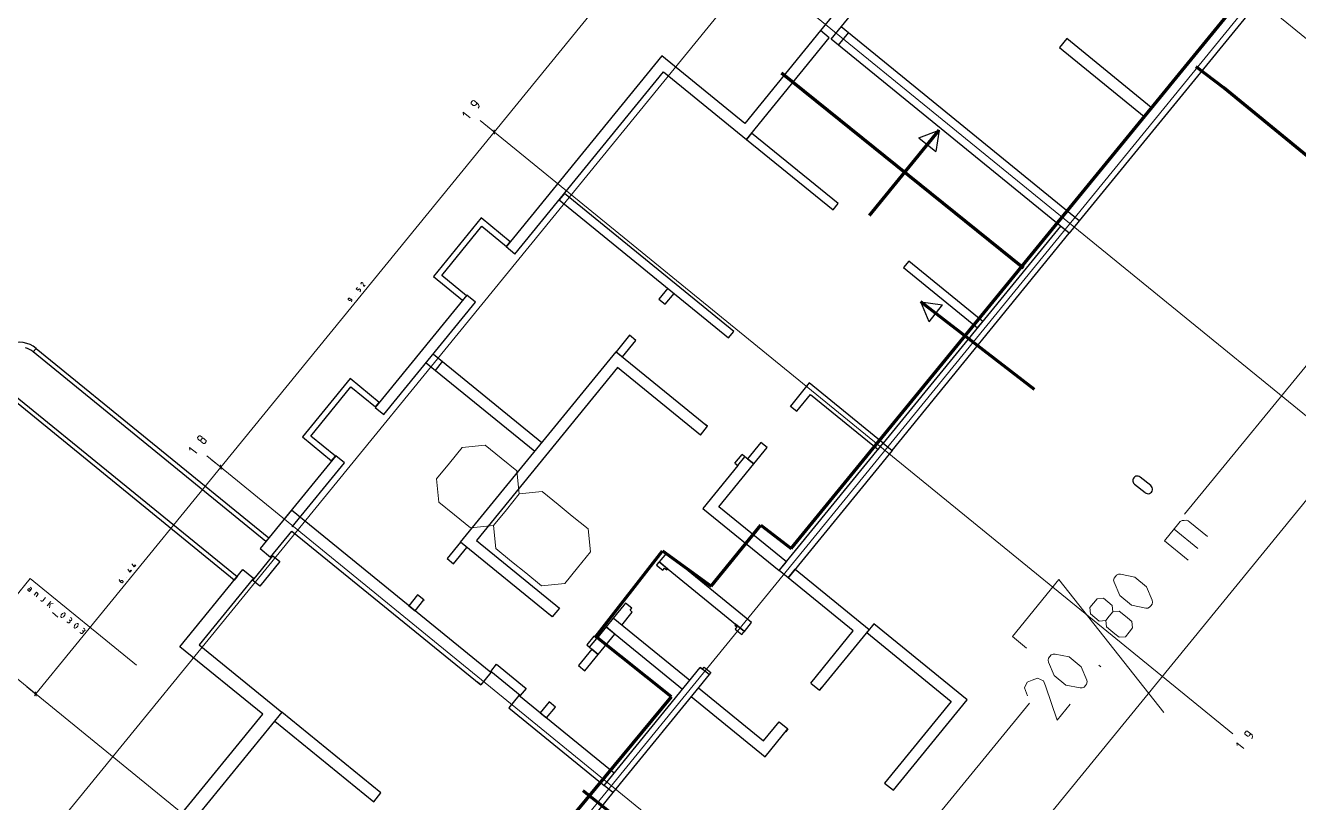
# Model space of a CAD drawing. Header units: metres. Extents: x 2680825 to 2680948, y 1252357 to 1252484.
# Drawn here: x 2680843.9 to 2680871.9, y 1252408.74 to 1252425.84 of the extents above; entities that cross this region are included whole.
import ezdxf

# ---------------------------------------------------------------- set-up
doc = ezdxf.new("R2010")
doc.units = ezdxf.units.M
doc.layers.add('0_BemassungAdo', color=5, linetype='Continuous', lineweight=0)
doc.layers.add('Bemaßung', color=7, linetype='Continuous', lineweight=13)
doc.layers.add('etappierung', color=7, linetype='Continuous')
doc.layers.add('geometrie', color=7, linetype='Continuous')
doc.layers.get('0_BemassungAdo').off()

# ---------------------------------------------------------------- blocks, each defined once
blk = doc.blocks.new('asdölkfasdiouhqreq')
at = {"layer": 'Bemaßung'}
for p, q in [((28.758, 70.163), (28.767, 70.173)), ((28.758, 70.152), (28.758, 70.163)), ((28.758, 70.118), (28.758, 70.152)), ((28.819, 70.118), (28.758, 70.118)), ((28.758, 69.987), (28.84, 69.987)), ((28.767, 70.173), (28.778, 70.173)), ((28.778, 70.173), (28.79, 70.173)), ((28.79, 70.173), (28.799, 70.163)), ((28.799, 70.163), (28.799, 70.152)), ((28.799, 70.152), (28.799, 70.118)), ((28.825, 70.118), (28.819, 70.118)), ((28.83, 70.12), (28.825, 70.118)), ((28.834, 70.124), (28.83, 70.12)), ((28.838, 70.127), (28.834, 70.124)), ((28.84, 70.133), (28.838, 70.127)), ((28.84, 70.166), (28.84, 70.138)), ((28.84, 70.138), (28.84, 70.133)), ((28.84, 69.987), (28.84, 69.952)), ((28.819, 69.932), (28.758, 69.932)), ((28.758, 69.801), (28.758, 69.787)), ((28.758, 69.787), (28.758, 69.78)), ((28.758, 69.78), (28.76, 69.773)), ((28.76, 69.773), (28.766, 69.768)), ((28.766, 69.768), (28.771, 69.762)), ((28.771, 69.762), (28.778, 69.76)), ((28.778, 69.76), (28.785, 69.76)), ((28.785, 69.76), (28.881, 69.76)), ((28.825, 69.932), (28.819, 69.932)), ((28.83, 69.934), (28.825, 69.932)), ((28.834, 69.938), (28.83, 69.934)), ((28.838, 69.942), (28.834, 69.938)), ((28.84, 69.947), (28.838, 69.942)), ((28.84, 69.952), (28.84, 69.947)), ((28.716, 69.429), (28.716, 69.278)), ((28.758, 69.615), (28.881, 69.615)), ((28.758, 69.546), (28.834, 69.589)), ((28.881, 69.546), (28.806, 69.615)), ((28.76, 69.226), (28.758, 69.221)), ((28.758, 69.221), (28.758, 69.216)), ((28.758, 69.216), (28.758, 69.21)), ((28.758, 69.21), (28.76, 69.205)), ((28.764, 69.23), (28.76, 69.226)), ((28.76, 69.205), (28.764, 69.202)), ((28.799, 69.248), (28.764, 69.23)), ((28.764, 69.202), (28.799, 69.184)), ((28.84, 69.248), (28.799, 69.248)), ((28.799, 69.184), (28.84, 69.184)), ((28.875, 69.23), (28.84, 69.248)), ((28.84, 69.184), (28.875, 69.202)), ((28.879, 69.226), (28.875, 69.23)), ((28.875, 69.202), (28.879, 69.205)), ((28.881, 69.221), (28.879, 69.226)), ((28.879, 69.205), (28.881, 69.21)), ((28.881, 69.216), (28.881, 69.221)), ((28.881, 69.21), (28.881, 69.216)), ((33.394, 69.346), (33.439, 69.391)), ((33.439, 69.391), (33.439, 69.189)), ((33.716, 69.391), (33.696, 69.371)), ((33.696, 69.371), (33.696, 69.346)), ((33.696, 69.346), (33.696, 69.321)), ((33.696, 69.321), (33.716, 69.301)), ((33.716, 69.301), (33.696, 69.281)), ((33.696, 69.281), (33.696, 69.256)), ((33.696, 69.256), (33.696, 69.234)), ((33.696, 69.234), (33.696, 69.209)), ((33.696, 69.209), (33.716, 69.189)), ((33.741, 69.391), (33.716, 69.391)), ((33.741, 69.301), (33.716, 69.301)), ((33.716, 69.189), (33.741, 69.189)), ((33.766, 69.391), (33.741, 69.391)), ((33.766, 69.301), (33.741, 69.301)), ((33.741, 69.189), (33.766, 69.189)), ((33.786, 69.371), (33.766, 69.391)), ((33.766, 69.301), (33.786, 69.321)), ((33.786, 69.281), (33.766, 69.301)), ((33.766, 69.189), (33.786, 69.209)), ((33.786, 69.346), (33.786, 69.371)), ((33.786, 69.321), (33.786, 69.346)), ((33.786, 69.256), (33.786, 69.281)), ((33.786, 69.234), (33.786, 69.256)), ((33.786, 69.209), (33.786, 69.234)), ((42.91, 69.346), (42.955, 69.391)), ((42.955, 69.391), (42.955, 69.189)), ((43.212, 69.371), (43.232, 69.391)), ((43.212, 69.346), (43.212, 69.371)), ((43.212, 69.323), (43.212, 69.346)), ((43.212, 69.312), (43.212, 69.323)), ((43.217, 69.3), (43.212, 69.312)), ((43.225, 69.292), (43.217, 69.3)), ((43.233, 69.283), (43.225, 69.292)), ((43.232, 69.391), (43.257, 69.391)), ((43.245, 69.279), (43.233, 69.283)), ((43.274, 69.201), (43.234, 69.189)), ((43.257, 69.279), (43.245, 69.279)), ((43.257, 69.391), (43.281, 69.391)), ((43.301, 69.279), (43.257, 69.279)), ((43.301, 69.237), (43.274, 69.201)), ((43.281, 69.391), (43.301, 69.371)), ((43.301, 69.371), (43.301, 69.346)), ((43.301, 69.346), (43.301, 69.279)), ((43.301, 69.279), (43.301, 69.237)), ((28.758, 69.03), (28.758, 69.057)), ((28.758, 69.023), (28.758, 69.03)), ((28.76, 69.016), (28.758, 69.023)), ((28.766, 69.01), (28.76, 69.016)), ((28.799, 68.876), (28.764, 68.858)), ((28.771, 69.005), (28.766, 69.01)), ((28.778, 69.002), (28.771, 69.005)), ((28.785, 69.002), (28.778, 69.002)), ((28.799, 69.002), (28.785, 69.002)), ((28.806, 69.002), (28.799, 69.002)), ((28.84, 68.876), (28.799, 68.876)), ((28.813, 69.005), (28.806, 69.002)), ((28.818, 69.01), (28.813, 69.005)), ((28.823, 69.016), (28.818, 69.01)), ((28.826, 69.023), (28.823, 69.016)), ((28.826, 69.044), (28.826, 69.03)), ((28.826, 69.015), (28.826, 69.03)), ((28.826, 69.03), (28.826, 69.023)), ((28.839, 69.002), (28.826, 69.015)), ((28.854, 69.002), (28.839, 69.002)), ((28.875, 68.858), (28.84, 68.876)), ((28.869, 69.002), (28.854, 69.002)), ((28.881, 69.015), (28.869, 69.002)), ((28.881, 69.057), (28.881, 69.03)), ((28.881, 69.03), (28.881, 69.015)), ((28.76, 68.855), (28.758, 68.849)), ((28.758, 68.849), (28.758, 68.844)), ((28.758, 68.844), (28.758, 68.839)), ((28.758, 68.839), (28.76, 68.833)), ((28.758, 68.658), (28.758, 68.686)), ((28.758, 68.651), (28.758, 68.658)), ((28.76, 68.644), (28.758, 68.651)), ((28.764, 68.858), (28.76, 68.855)), ((28.76, 68.833), (28.764, 68.83)), ((28.766, 68.639), (28.76, 68.644)), ((28.764, 68.83), (28.799, 68.812)), ((28.771, 68.634), (28.766, 68.639)), ((28.778, 68.631), (28.771, 68.634)), ((28.785, 68.631), (28.778, 68.631)), ((28.799, 68.631), (28.785, 68.631)), ((28.799, 68.812), (28.84, 68.812)), ((28.806, 68.631), (28.799, 68.631)), ((28.813, 68.634), (28.806, 68.631)), ((28.818, 68.639), (28.813, 68.634)), ((28.823, 68.644), (28.818, 68.639)), ((28.826, 68.651), (28.823, 68.644)), ((28.826, 68.672), (28.826, 68.658)), ((28.826, 68.643), (28.826, 68.658)), ((28.826, 68.658), (28.826, 68.651)), ((28.839, 68.631), (28.826, 68.643)), ((28.854, 68.631), (28.839, 68.631)), ((28.84, 68.812), (28.875, 68.83)), ((28.869, 68.631), (28.854, 68.631)), ((28.881, 68.643), (28.869, 68.631)), ((28.879, 68.855), (28.875, 68.858)), ((28.875, 68.83), (28.879, 68.833)), ((28.881, 68.849), (28.879, 68.855)), ((28.879, 68.833), (28.881, 68.839)), ((28.881, 68.844), (28.881, 68.849)), ((28.881, 68.839), (28.881, 68.844)), ((28.881, 68.686), (28.881, 68.658)), ((28.881, 68.658), (28.881, 68.643)), ((30.187, 68.73), (30.2, 68.748)), ((30.187, 68.71), (30.187, 68.73)), ((30.187, 68.71), (30.209, 68.71)), ((30.187, 68.677), (30.187, 68.71)), ((30.187, 68.665), (30.187, 68.677)), ((30.197, 68.656), (30.187, 68.665)), ((30.209, 68.656), (30.197, 68.656)), ((30.2, 68.748), (30.22, 68.754)), ((30.209, 68.71), (30.215, 68.71)), ((30.221, 68.656), (30.209, 68.656)), ((30.215, 68.71), (30.22, 68.708)), ((30.22, 68.708), (30.224, 68.704)), ((30.231, 68.665), (30.221, 68.656)), ((30.224, 68.704), (30.228, 68.7)), ((30.228, 68.7), (30.231, 68.694)), ((30.231, 68.694), (30.231, 68.688)), ((30.231, 68.688), (30.231, 68.677)), ((30.231, 68.677), (30.231, 68.665)), ((30.334, 68.656), (30.334, 68.661)), ((30.503, 68.754), (30.481, 68.677)), ((30.481, 68.677), (30.536, 68.677)), ((30.52, 68.699), (30.52, 68.656)), ((30.65, 68.754), (30.629, 68.677)), ((30.629, 68.677), (30.683, 68.677)), ((30.667, 68.699), (30.667, 68.656)), ((38.163, 68.744), (38.173, 68.754)), ((38.163, 68.732), (38.163, 68.744)), ((38.163, 68.721), (38.163, 68.732)), ((38.163, 68.715), (38.163, 68.721)), ((38.165, 68.71), (38.163, 68.715)), ((38.169, 68.705), (38.165, 68.71)), ((38.173, 68.701), (38.169, 68.705)), ((38.173, 68.754), (38.185, 68.754)), ((38.179, 68.699), (38.173, 68.701)), ((38.193, 68.661), (38.174, 68.656)), ((38.185, 68.699), (38.179, 68.699)), ((38.185, 68.754), (38.197, 68.754)), ((38.207, 68.699), (38.185, 68.699)), ((38.207, 68.679), (38.193, 68.661)), ((38.197, 68.754), (38.207, 68.744)), ((38.207, 68.744), (38.207, 68.732)), ((38.207, 68.732), (38.207, 68.699)), ((38.207, 68.699), (38.207, 68.679)), ((38.31, 68.656), (38.31, 68.661)), ((38.501, 68.754), (38.457, 68.754)), ((38.457, 68.754), (38.457, 68.71)), ((38.457, 68.71), (38.479, 68.71)), ((38.479, 68.656), (38.457, 68.656)), ((38.479, 68.71), (38.485, 68.71)), ((38.485, 68.656), (38.479, 68.656)), ((38.485, 68.71), (38.49, 68.708)), ((38.49, 68.658), (38.485, 68.656)), ((38.49, 68.708), (38.494, 68.704)), ((38.494, 68.662), (38.49, 68.658)), ((38.494, 68.704), (38.499, 68.7)), ((38.499, 68.666), (38.494, 68.662)), ((38.499, 68.7), (38.501, 68.694)), ((38.501, 68.672), (38.499, 68.666)), ((38.501, 68.694), (38.501, 68.688)), ((38.501, 68.688), (38.501, 68.677)), ((38.501, 68.677), (38.501, 68.672)), ((38.604, 68.737), (38.607, 68.743)), ((38.645, 68.721), (38.604, 68.656)), ((38.604, 68.656), (38.648, 68.656)), ((38.607, 68.743), (38.613, 68.753)), ((38.613, 68.753), (38.627, 68.757)), ((38.627, 68.757), (38.637, 68.751)), ((38.637, 68.751), (38.648, 68.745)), ((38.651, 68.731), (38.645, 68.721)), ((38.648, 68.745), (38.651, 68.731)), ((36.331, 64.745), (35.97, 64.383)), ((36.778, 64.745), (36.331, 64.745)), ((37.224, 64.745), (36.778, 64.745)), ((37.586, 64.383), (37.224, 64.745)), ((35.97, 64.383), (35.97, 63.936)), ((37.586, 63.936), (37.586, 64.383)), ((35.97, 63.936), (35.97, 63.49)), ((37.586, 63.49), (37.586, 63.936)), ((35.97, 63.49), (36.331, 63.128)), ((37.224, 63.128), (37.586, 63.49)), ((36.331, 63.128), (35.97, 62.767)), ((36.778, 63.128), (36.331, 63.128)), ((37.224, 63.128), (36.778, 63.128)), ((37.586, 62.767), (37.224, 63.128)), ((35.97, 62.767), (35.97, 62.32)), ((37.586, 62.32), (37.586, 62.767)), ((35.97, 62.32), (35.97, 61.916)), ((37.586, 61.916), (37.586, 62.32)), ((35.97, 61.916), (35.97, 61.47)), ((37.586, 61.47), (37.586, 61.916)), ((35.97, 61.47), (36.331, 61.108)), ((37.224, 61.108), (37.586, 61.47)), ((36.331, 61.108), (36.778, 61.108)), ((36.778, 61.108), (37.224, 61.108)), ((41.649, 52.338), (41.649, 52.743)), ((41.649, 52.743), (43.265, 52.743)), ((43.265, 52.743), (42.457, 49.106)), ((40.875, 51.715), (40.938, 51.823)), ((40.938, 51.823), (41.075, 51.859)), ((41.075, 51.859), (41.182, 51.797)), ((41.182, 51.797), (41.289, 51.735)), ((41.742, 51.805), (41.715, 51.77)), ((41.783, 51.825), (41.742, 51.805)), ((41.828, 51.825), (41.783, 51.825)), ((41.872, 51.825), (41.828, 51.825)), ((41.913, 51.804), (41.872, 51.825)), ((41.94, 51.769), (41.913, 51.804)), ((43.219, 51.822), (43.118, 51.722)), ((43.343, 51.822), (43.219, 51.822)), ((43.467, 51.822), (43.343, 51.822)), ((43.567, 51.721), (43.467, 51.822)), ((44.015, 51.799), (43.988, 51.764)), ((44.056, 51.82), (44.015, 51.799)), ((44.1, 51.82), (44.056, 51.82)), ((44.145, 51.82), (44.1, 51.82)), ((44.186, 51.799), (44.145, 51.82)), ((44.212, 51.764), (44.186, 51.799)), ((40.845, 51.659), (40.875, 51.715)), ((41.326, 51.597), (41.264, 51.49)), ((41.289, 51.735), (41.326, 51.597)), ((41.715, 51.77), (41.565, 51.489)), ((42.089, 51.488), (41.94, 51.769)), ((43.118, 51.722), (43.118, 51.598)), ((43.118, 51.598), (43.118, 51.474)), ((43.566, 51.473), (43.567, 51.597)), ((43.567, 51.597), (43.567, 51.721)), ((43.988, 51.764), (43.838, 51.484)), ((44.361, 51.483), (44.212, 51.764)), ((41.264, 51.49), (40.843, 50.818)), ((41.565, 51.489), (41.564, 51.153)), ((42.088, 51.151), (42.089, 51.488)), ((43.218, 51.373), (43.117, 51.273)), ((43.117, 51.273), (43.117, 51.149)), ((43.118, 51.474), (43.218, 51.373)), ((43.342, 51.373), (43.218, 51.373)), ((43.466, 51.373), (43.342, 51.373)), ((43.466, 51.373), (43.566, 51.473)), ((43.566, 51.272), (43.466, 51.373)), ((43.566, 51.148), (43.566, 51.272)), ((43.838, 51.484), (43.837, 51.147)), ((44.361, 51.146), (44.361, 51.483)), ((45.389, 50.807), (45.39, 51.48)), ((45.39, 51.48), (45.895, 51.479)), ((45.725, 50.806), (45.727, 51.48)), ((45.895, 51.479), (45.94, 51.479)), ((45.94, 51.479), (45.983, 51.461)), ((45.983, 51.461), (46.014, 51.43)), ((46.014, 51.43), (46.046, 51.398)), ((46.046, 51.398), (46.063, 51.355)), ((46.063, 51.31), (46.062, 50.805)), ((46.063, 51.355), (46.063, 51.31)), ((41.564, 51.153), (41.713, 50.872)), ((41.938, 50.871), (42.088, 51.151)), ((43.117, 51.149), (43.116, 51.037)), ((43.116, 51.037), (43.116, 50.913)), ((43.565, 51.036), (43.566, 51.148)), ((43.565, 50.912), (43.565, 51.036)), ((43.837, 51.147), (43.986, 50.866)), ((44.21, 50.866), (44.361, 51.146)), ((40.843, 50.818), (41.292, 50.817)), ((41.713, 50.872), (41.74, 50.836)), ((41.74, 50.836), (41.781, 50.815)), ((41.781, 50.815), (41.825, 50.815)), ((41.825, 50.815), (41.869, 50.815)), ((41.869, 50.815), (41.911, 50.836)), ((41.911, 50.836), (41.938, 50.871)), ((42.358, 50.814), (42.359, 50.87)), ((43.116, 50.913), (43.216, 50.812)), ((43.216, 50.812), (43.34, 50.812)), ((43.34, 50.812), (43.464, 50.811)), ((43.464, 50.811), (43.565, 50.912)), ((43.986, 50.866), (44.012, 50.831)), ((44.012, 50.831), (44.054, 50.81)), ((44.054, 50.81), (44.098, 50.81)), ((44.098, 50.81), (44.142, 50.81)), ((44.142, 50.81), (44.184, 50.831)), ((44.184, 50.831), (44.21, 50.866)), ((42.91, 47.396), (42.955, 47.44)), ((42.955, 47.44), (42.955, 47.239)), ((43.212, 47.42), (43.232, 47.44)), ((43.212, 47.396), (43.212, 47.42)), ((43.212, 47.373), (43.212, 47.396)), ((43.212, 47.361), (43.212, 47.373)), ((43.217, 47.35), (43.212, 47.361)), ((43.225, 47.342), (43.217, 47.35)), ((43.233, 47.333), (43.225, 47.342)), ((43.232, 47.44), (43.257, 47.44)), ((43.245, 47.329), (43.233, 47.333)), ((43.257, 47.329), (43.245, 47.329)), ((43.257, 47.44), (43.281, 47.44)), ((43.301, 47.329), (43.257, 47.329)), ((43.281, 47.44), (43.301, 47.42)), ((43.301, 47.42), (43.301, 47.396)), ((43.301, 47.396), (43.301, 47.329)), ((43.301, 47.329), (43.301, 47.287)), ((43.274, 47.251), (43.234, 47.239)), ((43.301, 47.287), (43.274, 47.251))]:
    blk.add_line(p, q, dxfattribs=at)
at = {"layer": 'Bemaßung', "color": 1, "lineweight": 18}
for p, q in [((33.07, 51.541), (40.745, 51.523)), ((53.801, 51.493), (46.126, 51.51))]:
    blk.add_line(p, q, dxfattribs=at)
at = {"layer": 'etappierung', "color": 5, "lineweight": 9}
for p, q in [((27.097, 75.051), (27.097, 47.633)), ((33.534, 68.984), (33.534, 47.633)), ((43.05, 68.984), (43.05, 47.633)), ((49.487, 68.984), (49.487, 47.633)), ((55.924, 68.984), (55.924, 47.633)), ((14.173, 66.4), (109.824, 66.4)), ((14.173, 57.504), (109.824, 57.504)), ((14.173, 49.633), (109.824, 49.633))]:
    blk.add_line(p, q, dxfattribs=at)
at = {"layer": 'etappierung', "color": 5, "lineweight": 0}
for p, q in [((28.986, 70.283), (28.437, 70.283)), ((28.986, 67.267), (28.986, 70.283))]:
    blk.add_line(p, q, dxfattribs=at)
at = {"layer": 'etappierung', "color": 5, "lineweight": 5}
for p, q in [((27.047, 68.584), (27.097, 68.584)), ((27.062, 68.549), (27.132, 68.619)), ((27.097, 68.834), (27.097, 68.559)), ((27.097, 68.584), (33.534, 68.584)), ((33.484, 68.584), (33.534, 68.584)), ((33.569, 68.619), (33.499, 68.549)), ((33.534, 68.559), (33.534, 68.834)), ((33.534, 68.584), (33.584, 68.584)), ((33.534, 68.584), (43.05, 68.584)), ((43, 68.584), (43.05, 68.584)), ((43.085, 68.619), (43.014, 68.549)), ((43.05, 68.559), (43.05, 68.834)), ((43.05, 68.584), (43.1, 68.584)), ((43.05, 68.584), (49.487, 68.584))]:
    blk.add_line(p, q, dxfattribs=at)
at = {"layer": 'etappierung', "color": 5, "lineweight": 120}
for p, q in [((48.05, 64.516), (48.087, 57.676)), ((35.86, 59.843), (38.247, 59.894)), ((35.886, 57.71), (35.86, 59.843)), ((38.247, 59.894), (38.323, 58.574)), ((38.323, 58.574), (40.049, 58.574)), ((40.049, 58.574), (40.075, 57.736)), ((27.406, 57.787), (35.886, 57.71)), ((33.082, 55.9), (33.052, 57.91)), ((40.075, 57.736), (58.32, 57.717)), ((53.938, 56.768), (53.916, 57.529)), ((53.9, 43.232), (53.938, 56.768))]:
    blk.add_line(p, q, dxfattribs=at)
at = {"layer": 'etappierung', "color": 5, "lineweight": 211}
for p, q in [((46.844, 61.03), (49.264, 61.03)), ((46.169, 55.801), (46.08, 58.952))]:
    blk.add_line(p, q, dxfattribs=at)
at = {"layer": 'etappierung'}
for p, q in [((48.851, 61.268), (49.264, 61.03)), ((48.851, 61.268), (48.851, 60.792)), ((49.264, 61.03), (48.851, 60.792)), ((45.854, 58.533), (46.08, 58.952)), ((46.08, 58.952), (46.33, 58.546)), ((45.854, 58.533), (46.33, 58.546))]:
    blk.add_line(p, q, dxfattribs=at)
at = {"layer": 'geometrie', "color": 7}
for p, q in [((31.795, 66.785), (31.795, 73.382)), ((31.895, 73.382), (31.895, 66.785)), ((32.894, 66.785), (32.894, 73.382)), ((32.894, 73.382), (32.994, 73.382)), ((32.994, 73.382), (32.994, 66.785)), ((36.843, 67.614), (35.183, 67.614)), ((35.183, 67.614), (35.183, 66.785)), ((35.313, 66.785), (35.313, 67.484)), ((35.313, 67.484), (36.713, 67.484)), ((36.713, 67.484), (36.713, 66.785)), ((36.843, 66.785), (36.843, 67.614)), ((41.401, 67.614), (39.741, 67.614)), ((39.741, 67.614), (39.741, 66.785)), ((39.871, 66.785), (39.871, 67.484)), ((39.871, 67.484), (41.271, 67.484)), ((41.271, 67.484), (41.271, 66.785)), ((41.401, 66.785), (41.401, 67.614)), ((29.906, 64.436), (29.906, 66.785)), ((29.906, 66.785), (32.095, 66.785)), ((31.895, 66.785), (31.795, 66.785)), ((32.095, 66.785), (32.095, 66.485)), ((33.784, 66.785), (32.694, 66.785)), ((32.694, 66.785), (32.694, 66.485)), ((32.994, 66.785), (32.894, 66.785)), ((35.328, 66.785), (33.509, 66.785)), ((33.784, 61.127), (33.784, 66.785)), ((35.183, 66.785), (35.313, 66.785)), ((35.328, 66.535), (35.328, 66.785)), ((36.698, 66.785), (36.698, 66.535)), ((39.886, 66.785), (36.698, 66.785)), ((36.713, 66.785), (36.843, 66.785)), ((39.741, 66.785), (39.871, 66.785)), ((39.886, 66.535), (39.886, 66.785)), ((41.256, 66.535), (41.256, 66.785)), ((46.678, 66.785), (41.256, 66.785)), ((41.271, 66.785), (41.401, 66.785)), ((46.678, 64.436), (46.678, 66.785)), ((32.095, 66.485), (30.206, 66.485)), ((30.206, 66.485), (30.206, 64.136)), ((32.045, 66.265), (32.045, 66.465)), ((32.045, 66.465), (32.744, 66.465)), ((32.694, 66.485), (33.434, 66.485)), ((32.744, 66.465), (32.744, 66.265)), ((33.434, 66.485), (33.434, 61.127)), ((33.509, 66.535), (35.328, 66.535)), ((36.698, 66.535), (39.886, 66.535)), ((38.167, 66.535), (38.167, 66.275)), ((38.417, 66.535), (38.417, 66.275)), ((41.256, 66.535), (46.428, 66.535)), ((42.975, 66.535), (42.795, 66.535)), ((42.795, 66.535), (42.795, 61.727)), ((42.975, 61.727), (42.975, 66.535)), ((46.428, 66.535), (46.428, 64.186)), ((32.744, 66.265), (32.045, 66.265)), ((38.167, 66.275), (38.167, 63.456)), ((38.167, 66.275), (38.417, 66.275)), ((38.417, 66.275), (38.417, 63.456)), ((26.972, 64.436), (29.906, 64.436)), ((49.312, 64.436), (46.678, 64.436)), ((52.296, 64.436), (49.312, 64.436)), ((49.312, 64.186), (49.312, 64.436)), ((30.206, 64.136), (26.972, 64.136)), ((29.956, 64.136), (29.956, 61.327)), ((30.206, 61.327), (30.206, 64.136)), ((46.608, 64.186), (46.428, 64.186)), ((46.428, 64.186), (46.428, 61.727)), ((46.428, 64.186), (49.312, 64.186)), ((46.608, 61.727), (46.608, 64.186)), ((49.312, 63.926), (49.312, 64.136)), ((49.312, 64.136), (52.596, 64.136)), ((49.662, 63.926), (49.662, 64.136)), ((49.312, 57.379), (49.312, 63.926)), ((49.312, 63.926), (49.662, 63.926)), ((49.662, 57.379), (49.662, 63.926)), ((34.094, 63.456), (33.784, 63.456)), ((33.784, 63.456), (33.784, 63.276)), ((33.784, 63.276), (34.094, 63.276)), ((34.094, 63.276), (34.074, 63.276)), ((34.094, 63.276), (34.094, 63.456)), ((35.588, 63.456), (35.123, 63.456)), ((35.123, 63.456), (35.123, 63.276)), ((35.123, 63.276), (35.588, 63.276)), ((35.123, 63.276), (35.143, 63.276)), ((35.588, 60.857), (35.588, 63.456)), ((35.588, 63.456), (40.996, 63.456)), ((40.996, 63.456), (40.996, 60.857)), ((41.461, 63.456), (40.996, 63.456)), ((40.996, 63.456), (40.996, 63.276)), ((40.996, 63.276), (41.461, 63.276)), ((41.461, 63.276), (41.441, 63.276)), ((41.461, 63.276), (41.461, 63.456)), ((42.795, 63.456), (42.49, 63.456)), ((42.49, 63.456), (42.49, 63.276)), ((42.49, 63.276), (42.795, 63.276)), ((42.49, 63.276), (42.51, 63.276)), ((40.746, 63.206), (35.838, 63.206)), ((35.838, 63.206), (35.838, 60.857)), ((40.746, 60.857), (40.746, 63.206)), ((42.795, 61.727), (42.975, 61.727)), ((46.428, 61.727), (46.608, 61.727)), ((29.956, 61.327), (30.206, 61.327)), ((33.434, 61.127), (33.434, 61.222)), ((33.784, 61.127), (33.434, 61.127)), ((33.804, 61.147), (34.004, 61.147)), ((33.804, 60.308), (33.804, 61.147)), ((34.004, 61.147), (34.004, 60.308)), ((35.588, 60.857), (35.588, 60.937)), ((35.838, 60.857), (35.588, 60.857)), ((40.746, 60.857), (40.996, 60.857)), ((40.996, 60.857), (40.996, 60.937)), ((33.434, 60.328), (33.434, 60.233)), ((33.434, 60.328), (33.434, 57.629)), ((33.784, 60.328), (33.434, 60.328)), ((33.784, 57.629), (33.784, 60.328)), ((34.004, 60.308), (33.804, 60.308)), ((52.596, 60.128), (52.346, 60.128)), ((52.346, 60.128), (52.346, 57.729)), ((52.596, 57.729), (52.596, 60.128)), ((34.094, 59.728), (33.784, 59.728)), ((33.784, 59.728), (33.784, 59.548)), ((34.094, 59.728), (34.074, 59.728)), ((34.094, 59.548), (34.094, 59.728)), ((35.123, 59.728), (35.123, 59.548)), ((35.588, 59.728), (35.123, 59.728)), ((35.123, 59.728), (35.143, 59.728)), ((35.588, 59.878), (35.588, 59.798)), ((35.838, 59.878), (35.588, 59.878)), ((35.588, 59.798), (35.838, 59.798)), ((35.588, 59.798), (35.588, 59.548)), ((35.588, 59.548), (35.588, 59.728)), ((35.838, 59.798), (35.838, 59.878)), ((36.163, 59.798), (35.838, 59.798)), ((36.413, 59.798), (36.163, 59.798)), ((36.163, 59.798), (36.163, 57.629)), ((36.163, 59.548), (36.163, 59.798)), ((36.413, 57.629), (36.413, 59.798)), ((36.783, 59.798), (36.413, 59.798)), ((36.843, 59.798), (36.783, 59.798)), ((36.843, 59.618), (36.843, 59.798)), ((37.982, 59.798), (37.922, 59.798)), ((37.922, 59.798), (37.922, 59.618)), ((38.012, 59.798), (37.982, 59.798)), ((38.262, 59.798), (38.012, 59.798)), ((38.012, 59.798), (38.012, 57.379)), ((38.012, 59.558), (38.012, 59.798)), ((38.262, 57.379), (38.262, 59.798)), ((40.746, 59.798), (39.531, 59.798)), ((39.531, 59.798), (39.531, 57.629)), ((40.746, 59.878), (40.996, 59.878)), ((40.746, 59.878), (40.746, 59.798)), ((40.746, 59.798), (40.996, 59.798)), ((40.996, 59.798), (40.996, 59.878)), ((40.996, 59.548), (40.996, 59.798)), ((41.461, 59.728), (40.996, 59.728)), ((40.996, 59.728), (40.996, 59.548)), ((41.461, 59.728), (41.441, 59.728)), ((41.461, 59.548), (41.461, 59.728)), ((43.15, 59.728), (42.49, 59.728)), ((42.49, 59.728), (42.49, 59.548)), ((42.49, 59.728), (42.51, 59.728)), ((43.15, 57.629), (43.15, 59.728)), ((46.608, 59.728), (46.428, 59.728)), ((46.428, 59.728), (46.428, 57.629)), ((46.608, 57.629), (46.608, 59.728)), ((33.784, 59.548), (34.094, 59.548)), ((35.123, 59.548), (35.588, 59.548)), ((35.588, 59.548), (36.163, 59.548)), ((36.413, 59.558), (36.783, 59.558)), ((36.783, 59.558), (36.783, 59.618)), ((36.783, 59.618), (36.843, 59.618)), ((37.922, 59.618), (37.982, 59.618)), ((37.982, 59.618), (37.982, 59.558)), ((37.982, 59.558), (38.012, 59.558)), ((39.781, 57.629), (39.781, 59.548)), ((39.781, 59.548), (40.996, 59.548)), ((40.996, 59.548), (41.461, 59.548)), ((42.49, 59.548), (42.97, 59.548)), ((42.97, 59.548), (42.97, 57.629)), ((33.434, 57.729), (27.322, 57.729)), ((55.824, 57.729), (49.662, 57.729)), ((33.434, 57.379), (33.434, 57.629)), ((33.434, 57.629), (36.783, 57.629)), ((33.434, 57.629), (33.784, 57.629)), ((36.783, 57.629), (36.783, 57.569)), ((36.783, 57.379), (36.783, 57.629)), ((36.783, 57.569), (36.843, 57.569)), ((36.843, 57.569), (36.843, 57.379)), ((37.982, 57.569), (37.922, 57.569)), ((37.922, 57.569), (37.922, 57.379)), ((38.012, 57.629), (37.982, 57.629)), ((37.982, 57.629), (37.982, 57.569)), ((38.012, 57.379), (38.012, 57.629)), ((39.531, 57.379), (39.531, 57.629)), ((39.531, 57.629), (43.15, 57.629)), ((39.531, 57.629), (39.781, 57.629)), ((42.97, 57.629), (43.15, 57.629)), ((43.15, 57.629), (43.15, 57.379)), ((49.312, 57.629), (43.15, 57.629)), ((46.428, 57.629), (46.608, 57.629)), ((49.312, 57.379), (49.312, 57.629)), ((33.434, 57.379), (27.322, 57.379)), ((36.783, 57.379), (33.434, 57.379)), ((36.163, 57.379), (36.163, 55.28)), ((36.413, 57.379), (36.413, 55.53)), ((36.843, 57.379), (36.783, 57.379)), ((37.922, 57.379), (37.982, 57.379)), ((37.982, 57.379), (38.012, 57.379)), ((38.012, 57.379), (38.262, 57.379)), ((39.531, 55.53), (39.531, 57.379)), ((43.15, 57.379), (39.531, 57.379)), ((39.531, 57.379), (39.781, 57.379)), ((39.781, 57.379), (39.781, 55.28)), ((43.15, 57.379), (49.312, 57.379)), ((49.662, 57.379), (49.312, 57.379)), ((56.174, 57.379), (49.662, 57.379)), ((36.413, 55.53), (36.953, 55.53)), ((36.953, 55.53), (36.953, 55.28)), ((38.052, 55.53), (38.052, 55.28)), ((38.052, 55.53), (39.531, 55.53)), ((36.163, 55.28), (36.953, 55.28)), ((36.953, 55.28), (36.873, 55.28)), ((39.781, 55.28), (38.052, 55.28)), ((38.052, 55.28), (38.132, 55.28)), ((39.941, 55.28), (39.691, 55.28)), ((39.691, 55.28), (39.691, 52.881)), ((39.941, 52.631), (39.941, 55.28)), ((39.691, 52.881), (37.372, 52.881)), ((37.372, 52.881), (37.372, 52.631)), ((37.372, 52.631), (39.941, 52.631)), ((45.944, 52.781), (45.944, 52.481)), ((46.143, 52.481), (46.143, 52.781))]:
    blk.add_line(p, q, dxfattribs=at)
for centre, radius, start, end in [((32.395, 73.382), 0.6, 359.9983, 180.0017), ((32.394, 73.382), 0.5, 359.9988, 22.4798), ((46.043, 52.781), 0.0999, 359.965, 180.035), ((46.043, 52.481), 0.0999, 179.9647, 0.0353)]:
    blk.add_arc(centre, radius, start, end, dxfattribs=at)
blk = doc.blocks.new('A$Cbb9cbaab')
blk.add_blockref('asdölkfasdiouhqreq', (-9.862, -4.002))

msp = doc.modelspace()

# ---------------------------------------------------------------- block references
at = {"layer": '0_BemassungAdo', "rotation": 50.80316544729117}
msp.add_blockref('A$Cbb9cbaab', (2680883.288, 1252356.959), dxfattribs=at)

doc.saveas('drawing.dxf')
